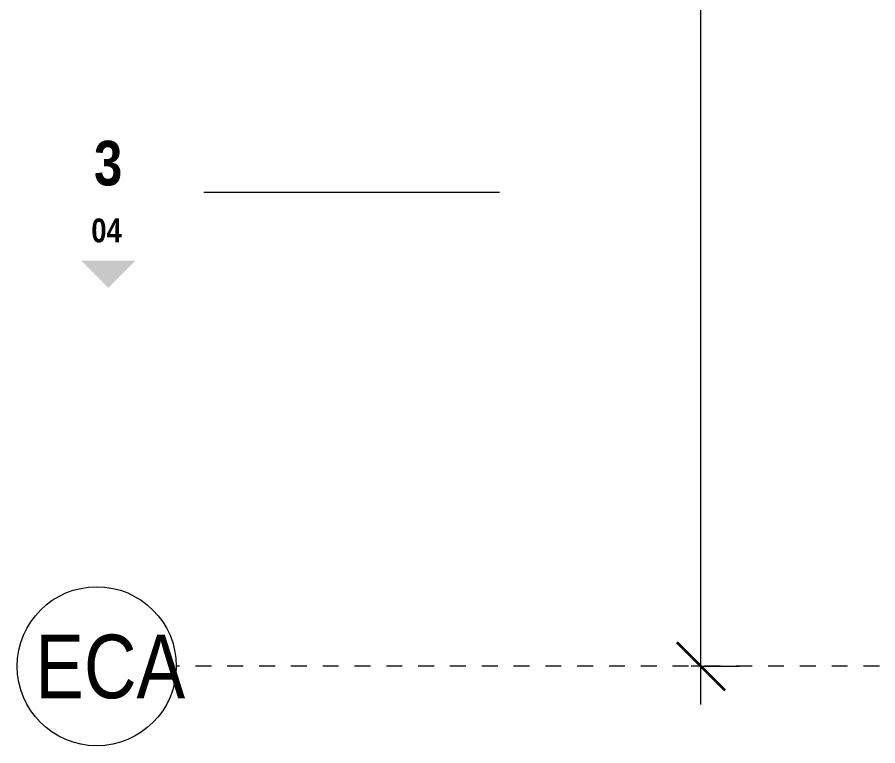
# Model space of a CAD drawing. Header units: metres. Extents: x 118 to 451, y -76 to 55.
# Drawn here: x 290.51 to 295.93, y -27.44 to -22.86 of the extents above; entities that cross this region are included whole.
import ezdxf

# ---------------------------------------------------------------- set-up
doc = ezdxf.new("R2010")
doc.units = ezdxf.units.M
doc.linetypes.add('Grid Line', pattern=[0.022225, 0.0127, -0.003175, 0.003175, -0.003175])
for name, color, linetype, lineweight in [('A-ANNO-DIMS', 7, 'Continuous', 9), ('A-ANNO-DIMS-100', 7, 'Continuous', 9), ('G-ANNO-SYMB', 7, 'Continuous', 9), ('S-GRID', 7, 'Continuous', 9), ('S-GRID-IDEN', 7, 'Continuous', 9)]:
    doc.layers.add(name, color=color, linetype=linetype, lineweight=lineweight)
doc.styles.add('Saira Condensed', font='SairaCondensed-Regular.ttf', dxfattribs={"height": 0.4})
doc.styles.add('Saira Condensed_B', font='', dxfattribs={"height": 0.15})
doc.styles.add('Saira Condensed_B_1', font='', dxfattribs={"height": 0.28})
doc.styles.add('Tahoma', font='tahoma.ttf', dxfattribs={"height": 0.2})
doc.styles.get('Saira Condensed_B').set_extended_font_data('Saira Condensed', bold=True)
doc.styles.get('Saira Condensed_B_1').set_extended_font_data('Saira Condensed', bold=True)
doc.dimstyles.new('R_Tahoma_2_0', dxfattribs={"dimscale": 0.3048, "dimtxt": 0.208804, "dimasz": 0.984252, "dimexe": 0.787402, "dimexo": 0.492126, "dimgap": 0.328084, "dimtad": 1, "dimrnd": 0.01, "dimzin": 0, "dimdsep": 46, "dimtxsty": 'Tahoma', "dimblk1": 'OBLIQUE', "dimblk2": 'OBLIQUE', "dimsah": 1, "dimcen": 0.09, "dimdle": 0.787402, "dimazin": 2, "dimtfac": 1, "dimtdec": 4, "dimtix": 1, "dimtmove": 0, "dimatfit": 3, "dimfxl": 1, "dimtvp": 1, "dimtolj": 1, "dimtzin": 0, "dimarcsym": 2})

# ---------------------------------------------------------------- blocks, each defined once
blk = doc.blocks.new('Grid - 5mm-1144975-Nivel Top-EC')
at = {"layer": 'S-GRID-IDEN', "color": 253, "true_color": 0xaaaaaa}
blk.add_circle((0, 0), 0.005, dxfattribs=at)
blk = doc.blocks.new('DIMBLOCK32-Nivel Top-EC')
at = {"layer": 'A-ANNO-DIMS-100', "lineweight": 35}
for p, q in [((294.8138, -15.4601), (294.6638, -15.3101)), ((294.8138, -15.4601), (294.9638, -15.6101)), ((294.8138, -26.936), (294.6638, -26.786)), ((294.8138, -26.936), (294.9638, -27.086))]:
    blk.add_line(p, q, dxfattribs=at)
at = {"layer": 'A-ANNO-DIMS-100'}
for p, q in [((294.8138, -15.4601), (294.7517, -15.4601)), ((294.8138, -27.176), (294.8138, -15.4601)), ((294.8138, -15.4601), (295.0538, -15.4601)), ((294.8138, -26.936), (294.7517, -26.936)), ((294.8138, -26.936), (295.0538, -26.936))]:
    blk.add_line(p, q, dxfattribs=at)
at = {"layer": 'A-ANNO-DIMS-100', "color": 0, "insert": (294.4574, -21.5378), "char_height": 0.2, "width": 0.815331, "attachment_point": 1, "rotation": 90, "line_spacing_factor": 0.994306, "style": 'Tahoma'}
blk.add_mtext('11.48', dxfattribs=at)
blk = doc.blocks.new('_Oblique')
at = {"color": 0, "linetype": 'ByBlock', "lineweight": -2}
blk.add_line((-0.5, -0.5), (0.5, 0.5), dxfattribs=at)
blk = doc.blocks.new('Section - Símbolo_Detalle_Plano-1146154-Nivel Top-EC')
at = {"layer": 'G-ANNO-SYMB', "true_color": 0x808080}
blk.add_hatch(color=8, dxfattribs=at).paths.add_polyline_path([(-0.004296, 0.004296), (-0.007704, 0.004296), (-0.006, 0.006)])

msp = doc.modelspace()

# ---------------------------------------------------------------- linework, layer by layer
at = {"layer": 'G-ANNO-SYMB', "lineweight": 18}
msp.add_line((291.6877, -23.9558), (293.5464, -23.9558), dxfattribs=at)
at = {"layer": 'S-GRID', "color": 253, "linetype": 'Grid Line', "true_color": 0xaaaaaa}
msp.add_line((321.5357, -26.936), (291.5149, -26.936), dxfattribs=at)

# ---------------------------------------------------------------- block references
at = {"layer": 'G-ANNO-SYMB', "color": 8, "lineweight": 18, "true_color": 0x808080, "extrusion": (0, 0, -1), "xscale": 99.99999999999994, "yscale": 99.99999999999994, "zscale": 99.99999999999994, "rotation": 180}
msp.add_blockref('Section - Símbolo_Detalle_Plano-1146154-Nivel Top-EC', (-291.6877, -23.9558), dxfattribs=at)
at = {"layer": 'S-GRID-IDEN', "color": 253, "true_color": 0xaaaaaa, "xscale": 99.99999999999994, "yscale": 99.99999999999994, "zscale": 99.99999999999994, "rotation": 90.00000000000001}
msp.add_blockref('Grid - 5mm-1144975-Nivel Top-EC', (291.0149, -26.936), dxfattribs=at)

# ---------------------------------------------------------------- texts
at = {"layer": 'G-ANNO-SYMB', "insert": (290.9974, -23.6323), "char_height": 0.28, "width": 0.216456, "attachment_point": 1, "style": 'Saira Condensed_B_1'}
msp.add_mtext('\\fSaira Condensed|b1|i0|c0|p2|;3', dxfattribs=at)
at = {"layer": 'G-ANNO-SYMB', "color": 8, "true_color": 0x808080, "insert": (290.9809, -24.1207), "char_height": 0.15, "width": 0.25654, "attachment_point": 1, "style": 'Saira Condensed_B', "bg_fill": 3, "box_fill_scale": 1.25, "bg_fill_color": 256, "bg_fill_true_color": 13158600, "bg_fill_transparency": 0}
msp.add_mtext('04', dxfattribs=at)
at = {"layer": 'S-GRID-IDEN', "color": 253, "true_color": 0xaaaaaa, "insert": (290.6288, -26.7372), "char_height": 0.4, "width": 0.929957, "attachment_point": 1, "style": 'Saira Condensed'}
msp.add_mtext('ECA', dxfattribs=at)

# ---------------------------------------------------------------- dimensions: what is measured, and where the dimension line sits
at = {"layer": 'A-ANNO-DIMS'}
dim = msp.add_linear_dim(base=(294.8138, -15.4601), p1=(294.6017, -26.936), p2=(294.6017, -15.4601), angle=90, dimstyle='R_Tahoma_2_0', override={"dimpost": '<>', "dimfxl": 11.47589}, dxfattribs=at)
dim.commit()
dim.dimension.update_dxf_attribs({"geometry": 'DIMBLOCK32-Nivel Top-EC', "text_midpoint": (294.6092, -21.198)})

doc.saveas('drawing.dxf')
